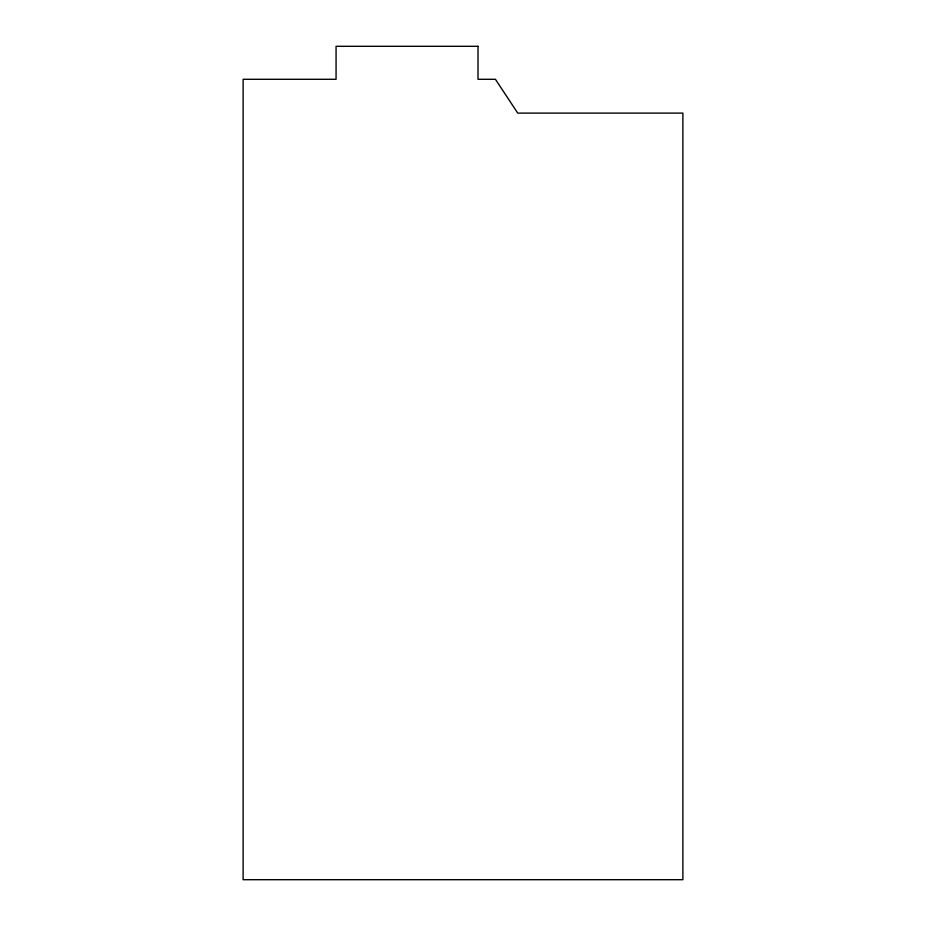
<?xml version="1.0" encoding="UTF-8"?>
<svg xmlns="http://www.w3.org/2000/svg" width="926" height="926" viewBox="0 0 926 926"><rect width="100%" height="100%" fill="white"/><g stroke="black" fill="none" stroke-linecap="round" stroke-linejoin="round"><path stroke-width="1.39" d="M478.013 46.3L336.069 46.3L336.069 79.289L243.121 79.289L243.121 879.7L682.879 879.7L682.879 113.111L517.738 113.111L495.422 79.289L478.013 79.289L478.013 46.3"/></g></svg>
